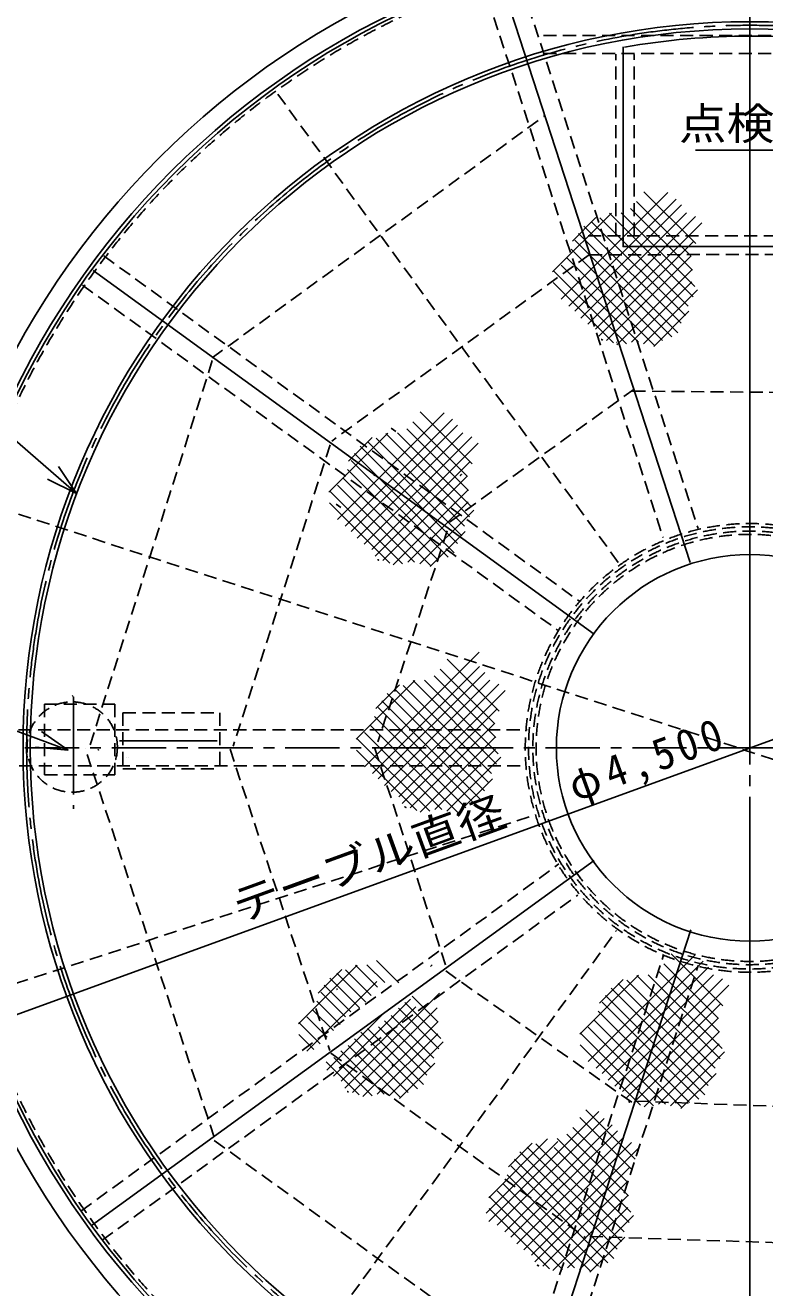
# Model space of a CAD drawing. Units: millimetres, scale not verified. Extents: x -5636 to 5974, y -4212 to 4128.
# Drawn here: x -3395 to -1350, y -1289 to 2206 of the extents above; entities that cross this region are included whole.
import ezdxf
from ezdxf.enums import TextEntityAlignment as Align

# ---------------------------------------------------------------- set-up
doc = ezdxf.new("R2010")
doc.units = ezdxf.units.MM
doc.header["$LTSCALE"] = 30
for name, pattern in [('CHAIN1', [8, 5, -1, 1, -1]), ('CHAIN2', [12, 9, -1, 1, -1]), ('DASHED1', [1.8, 1.2, -0.6])]:
    doc.linetypes.add(name, pattern=pattern)
doc.layers.add('0-0', color=7, linetype='Continuous')
doc.styles.add('ＭＳ ゴシック', font='')
doc.styles.get('ＭＳ ゴシック').set_extended_font_data('MS Gothic')

msp = doc.modelspace()

# ---------------------------------------------------------------- linework, layer by layer
at = {"layer": '0-0'}
for p, q in [((-1391.8, 429.38), (-1391.8, 2876.61)), ((-2085.1, 2345.65), (-1556.45, 718.65)), ((-1541.36, 1859.75), (-1222.56, 1859.75)), ((-1913.15, 1447.09), (-1617.9, 1742.33)), ((-1891.81, 1428.12), (-1595.5, 1724.44)), ((-1555.2, 1567.98), (-1704.54, 1717.33)), ((-1540.98, 1601.17), (-1684.39, 1744.59)), ((-1936.85, 1522.94), (-1774.26, 1685.54)), ((-1875.22, 1413.9), (-1580.81, 1708.31)), ((-1858.63, 1394.94), (-1566.9, 1686.66)), ((-1548.09, 1454.2), (-1779.21, 1685.32)), ((-1543.35, 1482.64), (-1747.21, 1686.51)), ((-1550.46, 1527.68), (-1721.14, 1698.36)), ((-1882.33, 1608.28), (-1817.04, 1673.57)), ((-1581.28, 1380.71), (-1850.33, 1649.77)), ((-1839.66, 1378.34), (-1542.05, 1675.96)), ((-1569.42, 1402.05), (-1830.18, 1662.8)), ((-1818.33, 1364.12), (-1524.14, 1658.3)), ((-1562.31, 1428.12), (-1806.47, 1672.29)), ((-1607.35, 1342.78), (-1875.22, 1610.65)), ((-1590.76, 1354.64), (-1865.74, 1629.62)), ((-1808.84, 1345.15), (-1546.3, 1607.7)), ((-1633.43, 1333.3), (-1885.89, 1585.76)), ((-1699.8, 1328.56), (-1913.15, 1541.91)), ((-1654.76, 1319.08), (-1896.55, 1560.87)), ((-1787.51, 1333.3), (-1553.34, 1567.47)), ((-3207.99, 1526.78), (-1822.37, 520.07)), ((-1732.99, 1323.82), (-1935.67, 1526.5)), ((-1759.06, 1321.45), (-1552.61, 1527.9)), ((-1768.55, 1326.19), (-1935.67, 1493.31)), ((-1718.77, 1328.56), (-1551.61, 1495.72)), ((-1685.58, 1323.82), (-1536.22, 1473.18)), ((-1657.13, 1316.71), (-1559.91, 1413.93)), ((-2531.9, 837.71), (-2236.65, 1132.96)), ((-2159.73, 991.8), (-2303.14, 1135.21)), ((-2510.56, 818.75), (-2214.25, 1115.06)), ((-2493.97, 804.53), (-2199.56, 1098.94)), ((-2169.21, 918.31), (-2339.89, 1088.99)), ((-2173.95, 958.61), (-2323.29, 1107.95)), ((-2555.6, 913.57), (-2393.01, 1076.16)), ((-2501.08, 998.91), (-2435.79, 1064.19)), ((-2477.37, 785.56), (-2185.65, 1077.29)), ((-2458.41, 768.97), (-2160.8, 1066.58)), ((-2188.17, 792.67), (-2448.93, 1053.43)), ((-2437.08, 754.74), (-2142.89, 1048.93)), ((-2181.06, 818.75), (-2425.22, 1062.91)), ((-2166.84, 844.82), (-2397.96, 1075.95)), ((-2162.1, 873.27), (-2365.96, 1077.13)), ((-2209.51, 745.26), (-2484.49, 1020.24)), ((-2200.02, 771.34), (-2469.08, 1040.39)), ((-3253.39, 909.85), (-3303.76, 984.44)), ((-2226.1, 733.41), (-2493.97, 1001.28)), ((-2427.59, 735.78), (-2165.05, 998.32)), ((-3506.02, -564.09), (722.6, 975)), ((-3253.39, 909.85), (-3334.3, 949.26)), ((-2273.51, 709.7), (-2515.3, 951.5)), ((-2252.18, 723.93), (-2504.64, 976.39)), ((-2406.26, 723.93), (-2172.09, 958.1)), ((-2351.74, 714.45), (-2554.42, 917.12)), ((-2318.55, 719.19), (-2531.9, 932.53)), ((-2377.81, 712.08), (-2171.36, 918.53)), ((-2387.3, 716.82), (-2554.42, 883.94)), ((-2337.51, 719.19), (-2170.36, 886.35)), ((-2304.33, 714.45), (-2154.97, 863.81)), ((-2275.88, 707.33), (-2178.66, 804.55)), ((-3277.3, 199.07), (-3986.81, 461.37)), ((-2456.9, 153.34), (-2139.69, 470.54)), ((-2435.56, 134.37), (-2139.25, 430.69)), ((-2098.95, 274.23), (-2248.29, 423.58)), ((-2084.73, 307.42), (-2228.14, 450.84)), ((-2480.6, 229.19), (-2318.01, 391.79)), ((-2418.97, 120.15), (-2124.56, 414.56)), ((-2402.37, 101.19), (-2110.65, 392.91)), ((-2091.84, 160.45), (-2322.96, 391.57)), ((-2087.1, 188.9), (-2290.96, 392.76)), ((-2094.21, 233.94), (-2264.89, 404.61)), ((-2426.08, 314.53), (-2360.79, 379.82)), ((-2125.02, 86.96), (-2394.08, 356.02)), ((-2383.41, 84.59), (-2085.8, 382.21)), ((-2113.17, 108.3), (-2373.93, 369.05)), ((-2362.08, 70.37), (-2067.89, 364.55)), ((-2106.06, 134.37), (-2350.22, 378.54)), ((-2151.1, 49.04), (-2418.97, 316.9)), ((-2134.51, 60.89), (-2409.49, 335.87)), ((-2177.18, 39.55), (-2429.64, 292.01)), ((-2352.59, 51.41), (-2090.05, 313.95)), ((-3277.3, 199.07), (-3350.76, 251.06)), ((-2243.55, 34.81), (-2456.9, 248.16)), ((-2198.51, 25.33), (-2440.3, 267.12)), ((-2331.26, 39.55), (-2097.09, 273.72)), ((-2276.74, 30.07), (-2479.42, 232.75)), ((-2302.81, 27.7), (-2096.36, 234.15)), ((-3390.56, 206.21), (-3390.56, 205.96)), ((-3390.47, 206.21), (-3390.47, 206.04)), ((-3390.47, 206.13), (-3390.3, 206.13)), ((-3390.39, 206.13), (-3390.39, 205.87)), ((-3277.3, 199.07), (-3366.91, 207.36)), ((-2312.3, 32.44), (-2479.42, 199.56)), ((-2262.51, 34.81), (-2095.36, 201.97)), ((-2229.33, 30.07), (-2079.97, 179.43)), ((-2200.88, 22.96), (-2103.66, 120.18)), ((-1391.8, -1794.31), (-1391.8, -18.17)), ((-3212.1, -1116.79), (-1821.72, -106.62)), ((-2086.81, -1936.21), (-1554.51, -297.95)), ((-2362.26, -444.88), (-2424.26, -382.89)), ((-1838.15, -662.29), (-1542.9, -367.04)), ((-1465.98, -508.2), (-1609.39, -364.79)), ((-3308.93, -412.04), (-3309.14, -412.11)), ((-2639.98, -558.3), (-2477.38, -395.71)), ((-2585.45, -472.97), (-2520.17, -407.68)), ((-2453.82, -497.93), (-2533.3, -418.44)), ((-2438.87, -479.69), (-2509.6, -408.96)), ((-2421.3, -456.96), (-2482.34, -395.92)), ((-2400.95, -444.12), (-2450.34, -394.74)), ((-2274.68, -399.24), (-2270.02, -394.59)), ((-1816.81, -681.25), (-1520.5, -384.94)), ((-1800.22, -695.47), (-1505.81, -401.06)), ((-1475.46, -581.69), (-1646.14, -411.01)), ((-1480.2, -541.39), (-1629.54, -392.05)), ((-2616.27, -634.16), (-2422.91, -440.8)), ((-2495.47, -525.02), (-2568.86, -451.63)), ((-2471.12, -513.82), (-2553.45, -431.48)), ((-1861.85, -586.43), (-1699.26, -423.84)), ((-1807.33, -501.09), (-1742.04, -435.81)), ((-1783.63, -714.44), (-1491.9, -422.71)), ((-1764.66, -731.03), (-1467.05, -433.42)), ((-1494.42, -707.33), (-1755.18, -446.57)), ((-1743.33, -745.25), (-1449.14, -451.07)), ((-1487.31, -681.25), (-1731.47, -437.09)), ((-1473.09, -655.17), (-1704.21, -424.05)), ((-1468.35, -626.73), (-1672.21, -422.86)), ((-2510.16, -538.78), (-2578.34, -470.6)), ((-2511.97, -736.09), (-2249.42, -473.55)), ((-2253.58, -553.56), (-2325.4, -481.74)), ((-1515.76, -754.74), (-1790.74, -479.76)), ((-1506.28, -728.66), (-1775.33, -459.61)), ((-2543.14, -576.92), (-2599.68, -520.38)), ((-2524.18, -560.31), (-2589.01, -495.49)), ((-2542.79, -702.91), (-2330.23, -490.35)), ((-2521.45, -717.13), (-2315.69, -511.36)), ((-2490.63, -747.95), (-2256.46, -513.77)), ((-2251.21, -627.05), (-2363.54, -514.72)), ((-2246.47, -598.6), (-2345.77, -499.3)), ((-1558.43, -776.07), (-1810.89, -523.61)), ((-1532.35, -766.59), (-1800.22, -498.72)), ((-1733.84, -764.22), (-1471.3, -501.67)), ((-2580.08, -613.46), (-2638.79, -554.75)), ((-2560.04, -595.57), (-2616.27, -539.34)), ((-2561.75, -686.31), (-2403.01, -527.57)), ((-2462.19, -759.8), (-2255.74, -553.35)), ((-2272.55, -679.2), (-2401.69, -550.05)), ((-2265.44, -653.13), (-2383.46, -535.1)), ((-1579.76, -790.29), (-1821.55, -548.5)), ((-1712.51, -776.07), (-1478.34, -541.9)), ((-2597.76, -628.97), (-2638.79, -587.94)), ((-2310.48, -738.46), (-2467.66, -581.27)), ((-2293.88, -726.61), (-2448.98, -571.51)), ((-2421.89, -752.69), (-2254.73, -585.53)), ((-2284.4, -700.54), (-2418.29, -566.65)), ((-1657.99, -785.55), (-1860.67, -582.87)), ((-1624.8, -780.81), (-1838.15, -567.47)), ((-1684.06, -787.92), (-1477.61, -581.47)), ((-2357.89, -762.17), (-2502.05, -618.01)), ((-2336.55, -747.95), (-2484.74, -599.76)), ((-2388.7, -757.43), (-2239.34, -608.07)), ((-1693.55, -783.18), (-1860.67, -616.06)), ((-1643.77, -780.81), (-1476.61, -613.65)), ((-2471.67, -755.06), (-2563.25, -663.48)), ((-2436.11, -757.43), (-2542.34, -651.2)), ((-2402.93, -752.69), (-2522.3, -633.31)), ((-1610.58, -785.55), (-1461.22, -636.19)), ((-2360.26, -764.54), (-2263.04, -667.32)), ((-1582.13, -792.66), (-1484.91, -695.44)), ((-2113.72, -1105.82), (-1808.93, -801.02)), ((-1708.37, -932.77), (-1844.67, -796.47)), ((-2090.02, -1115.3), (-1794.77, -820.06)), ((-2068.68, -1134.27), (-1772.37, -837.95)), ((-1717.85, -961.22), (-1861.26, -817.8)), ((-2052.09, -1148.49), (-1757.68, -854.08)), ((-1727.33, -1034.71), (-1898.01, -864.03)), ((-1732.07, -994.41), (-1881.41, -845.07)), ((-2120.83, -1082.12), (-1922.89, -884.18)), ((-2113.72, -1039.45), (-1951.13, -876.86)), ((-2059.2, -954.11), (-1993.92, -888.82)), ((-2035.5, -1167.45), (-1743.77, -875.73)), ((-2016.53, -1184.05), (-1718.92, -886.43)), ((-1746.29, -1160.34), (-2007.05, -899.59)), ((-1995.2, -1198.27), (-1701.02, -904.09)), ((-1739.18, -1134.27), (-1983.34, -890.11)), ((-1724.96, -1108.19), (-1933.04, -900.11)), ((-1720.22, -1079.75), (-1924.08, -875.88)), ((-1767.63, -1207.75), (-2042.61, -932.77)), ((-1758.15, -1181.68), (-2027.2, -912.62)), ((-1810.3, -1229.09), (-2062.76, -976.63)), ((-1784.22, -1219.61), (-2052.09, -951.74)), ((-1985.72, -1217.24), (-1723.17, -954.69)), ((-1831.63, -1243.31), (-2073.42, -1001.52)), ((-1964.38, -1229.09), (-1730.21, -994.92)), ((-1909.86, -1238.57), (-2112.54, -1035.89)), ((-1876.67, -1233.83), (-2090.02, -1020.48)), ((-1935.93, -1240.94), (-1729.48, -1034.49)), ((-1945.42, -1236.2), (-2112.54, -1069.08)), ((-1895.64, -1233.83), (-1728.48, -1066.67)), ((-1862.45, -1238.57), (-1713.09, -1089.21)), ((-1834, -1245.68), (-1736.78, -1148.46))]:
    msp.add_line(p, q, dxfattribs=at)
at = {"layer": '0-0', "linetype": 'DASHED1'}
for p, q in [((-2037.55, 2361.1), (-1534.37, 812.49)), ((-2132.65, 2330.2), (-1631.43, 787.6)), ((-1962.24, 2177.53), (-835.09, 2177.53)), ((-1962.24, 2127.53), (-835.09, 2127.53)), ((-1761.8, 1623.11), (-1761.8, 2125.93)), ((-1711.8, 1623.44), (-1711.8, 2124.38)), ((-2697.04, 2014.97), (-1750.08, 711.59)), ((-2878.93, 1285), (-1960.45, 1954.08)), ((-939.06, 1622.97), (-1844.03, 1622.97)), ((-1835.86, 1569.88), (-945.58, 1572.67)), ((-3178.6, 1567.23), (-1860.7, 609.72)), ((-1835.74, 1570.38), (-2547.99, 1054.78)), ((-3237.38, 1486.33), (-1921.18, 530.06)), ((-1623.9, 1499.31), (-1623.89, 1499.35)), ((-1760.63, 1327.31), (-1760.7, 1327.52)), ((-3216.21, 214.08), (-2874.91, 1288.05)), ((-1711.04, 1198.66), (-2233.83, 822.16)), ((-1715.85, 1193.11), (-1071.17, 1187.53)), ((-2370.22, 1081.02), (-2383.15, 1090.42)), ((-2551.97, 1044.37), (-2820.22, 209.82)), ((-3517.23, 885.63), (715.38, -489.62)), ((-2523.05, 870.68), (-2535.98, 880.07)), ((-2249.31, 892.1), (-2249.29, 892.14)), ((-2242.65, 889.93), (-2242.64, 889.98)), ((-2228.37, 805.93), (-2419.98, 222.59)), ((-3342.7, 326.2), (-3342.7, 131.2)), ((-3125.7, 302.7), (-3125.7, 147.7)), ((-3125.7, 302.7), (-2857.7, 302.7)), ((-2857.7, 302.7), (-2857.7, 147.7)), ((-3630.05, 255.58), (-2007.05, 255.58)), ((-3385.12, 231.05), (-3384.25, 231.05)), ((-3390.39, 180.96), (-3388.74, 180.96)), ((-2872.96, -871.9), (-3230.17, 204.68)), ((-3115.54, 180.09), (-3115.56, 180.04)), ((-3108.88, 177.92), (-3108.9, 177.88)), ((-2829.23, 201.83), (-2553.24, -632.49)), ((-2428.56, 203.83), (-2230.98, -402.31)), ((-2174.31, 207.72), (-2174.29, 207.77)), ((-2167.65, 205.56), (-2167.64, 205.6)), ((-3628.38, 155.58), (-2012.66, 155.58)), ((-3125.7, 147.7), (-2857.7, 147.7)), ((-3342.7, 131.2), (-3147.7, 131.2)), ((-3525.08, -480.16), (-1992.59, 17.77)), ((-3241.49, -1076.34), (-1919.34, -115.75)), ((-3182.71, -1157.24), (-1867.53, -201.71)), ((-2714.85, -1613.69), (-1760.14, -299.65)), ((-2134.36, -1920.76), (-1629.85, -368.03)), ((-2232.69, -411.86), (-1715.73, -777.05)), ((-2039.25, -1951.66), (-1534.04, -396.77)), ((-2534.87, -463.61), (-2532.06, -461.57)), ((-2333.68, -579.78), (-2333.67, -579.73)), ((-2327.02, -581.94), (-2327.01, -581.9)), ((-1555.56, -607.9), (-1555.54, -607.86)), ((-1548.9, -610.06), (-1548.89, -610.02)), ((-2550.45, -639.51), (-1843.79, -1151.73)), ((-2382.05, -673.96), (-2379.24, -671.92)), ((-1706.25, -772.31), (-1065.98, -796.02)), ((-2872.96, -881.39), (-1952.87, -1545.37)), ((-1807.43, -1060.92), (-1807.41, -1060.88)), ((-1800.77, -1063.08), (-1800.76, -1063.04)), ((-1834.3, -1146.98), (-961.64, -1175.44))]:
    msp.add_line(p, q, dxfattribs=at)
at = {"layer": '0-0', "linetype": 'CHAIN1'}
for p, q in [((-2429.77, 958.65), (-2431.63, 960.01)), ((-3265.33, 350.61), (-3262.61, 347.89)), ((-4356.24, 205.58), (1419.91, 205.58))]:
    msp.add_line(p, q, dxfattribs=at)
at = {"layer": '0-0', "linetype": 'CHAIN2'}
for p, q in [((-1391.76, 429.64), (-1391.76, -24.74)), ((-3262.37, 346.79), (-3262.37, 37.18)), ((-3134.41, 225.2), (-2837.99, 225.2))]:
    msp.add_line(p, q, dxfattribs=at)
at = {"layer": '0-0'}
for points in [[(-1041.8, 1592.97), (-1741.8, 1592.97), (-1741.8, 2145.79)], [(-4827.16, 1378.56), (-3793.12, 1378.56), (-3253.39, 909.85)]]:
    msp.add_lwpolyline(points, dxfattribs=at)
at = {"layer": '0-0', "linetype": 'DASHED1'}
msp.add_lwpolyline([(-3342.7, 326.2), (-3147.7, 326.2), (-3147.7, 131.2)], dxfattribs=at)
at = {"layer": '0-0'}
for centre, radius in [((-1391.71, 205.46), 2310), ((-1391.71, 205.46), 2260), ((-1391.71, 205.46), 2250), ((-1391.71, 205.46), 2010), ((-1391.71, 205.46), 1990), ((-1391.56, 205.42), 535)]:
    msp.add_circle(centre, radius, dxfattribs=at)
at = {"layer": '0-0', "linetype": 'DASHED1'}
for centre, radius in [((-1391.71, 205.46), 2241), ((-1391.56, 205.42), 621), ((-1391.56, 205.42), 612), ((-1391.56, 205.42), 600), ((-1391.56, 205.42), 591), ((-3265.7, 207.77), 125)]:
    msp.add_circle(centre, radius, dxfattribs=at)
at = {"layer": '0-0', "linetype": 'CHAIN2'}
msp.add_circle((-1391.71, 205.46), 2000, dxfattribs=at)
at = {"layer": '0-0'}
msp.add_arc((-1391.71, 205.46), 1970, 79.78302, 100.14002, dxfattribs=at)
at = {"layer": '0-0', "linetype": 'CHAIN1'}
for centre, radius, start, end in [((-1212.91, 2769.52), 1550, 247.64491, 247.80629), ((-1389.78, 207.13), 1100, 136.56655, 136.88501), ((-1831.66, 2160.14), 1550, 247.64491, 247.80629), ((-1643.42, 206.65), 1550, 180.20672, 180.27878), ((-1756.66, 1475.77), 1550, 247.64491, 247.80629), ((-1916.03, 688.27), 1550, 247.64491, 247.80629), ((-1137.91, 660.14), 1550, 247.64491, 247.80629), ((-1389.78, 207.13), 1550, 247.64491, 247.80629)]:
    msp.add_arc(centre, radius, start, end, dxfattribs=at)

# ---------------------------------------------------------------- texts
at = {"layer": '0-0', "style": 'ＭＳ ゴシック', "width": 1.1}
msp.add_text('点検窓', height=87.98, dxfattribs=at).set_placement((-1587.79, 1862.84), align=Align.BOTTOM_LEFT)
msp.add_text('テーブル直径', height=87.98, rotation=20, dxfattribs=at).set_placement((-2793.64, -303.16), align=Align.BOTTOM_LEFT)
at = {"layer": '0-0', "insert": (-1865.58, 33.45), "char_height": 87.98, "attachment_point": 7, "rotation": 20, "style": 'ＭＳ ゴシック'}
msp.add_mtext('\\T1.23;\\W0.95;φ4,500', dxfattribs=at)

doc.saveas('drawing.dxf')
